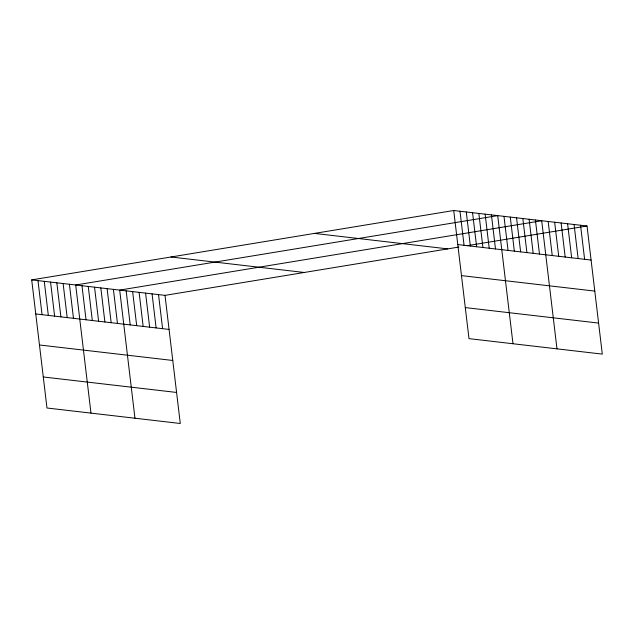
<?xml version="1.0" encoding="UTF-8"?>
<svg xmlns="http://www.w3.org/2000/svg" width="634" height="634" viewBox="0 0 634 634"><rect width="100%" height="100%" fill="white"/><g stroke="black" fill="none" stroke-linecap="round" stroke-linejoin="round"><path stroke-width="0.95" d="M31.7 279.887L165.006 295.365L180.286 423.488L46.979 408.003L31.7 279.887L453.714 210.512L587.021 225.997L602.3 354.113L468.994 338.635L453.714 210.512M165.006 295.365L458.897 247.054M467.258 245.683L587.021 225.997M457.78 244.573L591.086 260.059M314.448 233.407L447.755 248.885M461.481 275.616L594.787 291.093M170.966 256.992L304.272 272.477M465.293 307.593L598.599 323.078M35.766 313.949L169.064 329.426M39.466 344.983L172.765 360.469M43.278 376.968L176.585 392.446M580.546 225.244L584.611 259.306M574.071 224.491L578.137 258.553M567.596 223.739L571.662 257.8M561.122 222.986L565.187 257.047M554.647 222.233L558.712 256.294M548.172 221.48L552.238 255.55M556.977 348.851L541.698 220.735L119.683 290.103L134.963 418.226M535.413 220.006L539.479 254.068M529.128 219.269L533.194 253.338M522.844 218.54L526.909 252.601M516.559 217.811L520.625 251.872M510.275 217.082L514.34 251.143M503.99 216.352L508.056 250.414M512.985 343.739L497.706 215.623L75.692 284.991L90.971 413.114M491.421 214.894L495.487 248.956M485.137 214.165L489.202 248.227M478.852 213.436L482.918 247.498M472.568 212.707L476.633 246.769M466.283 211.97L470.349 246.04M459.999 211.241L464.064 245.31M158.532 294.612L162.589 328.674M152.057 293.859L156.115 327.929M145.582 293.114L149.64 327.176M139.108 292.361L143.165 326.423M132.633 291.608L136.69 325.67M126.158 290.855L130.216 324.917M113.399 289.373L117.456 323.435M107.114 288.644L111.172 322.706M100.83 287.915L104.887 321.977M94.545 287.186L98.603 321.248M88.261 286.457L92.318 320.519M81.976 285.728L86.034 319.79M69.407 284.262L73.465 318.323M63.123 283.533L67.18 317.594M56.838 282.804L60.896 316.865M50.554 282.075L54.611 316.136M44.269 281.345L48.327 315.407M37.985 280.616L42.05 314.678"/></g></svg>
